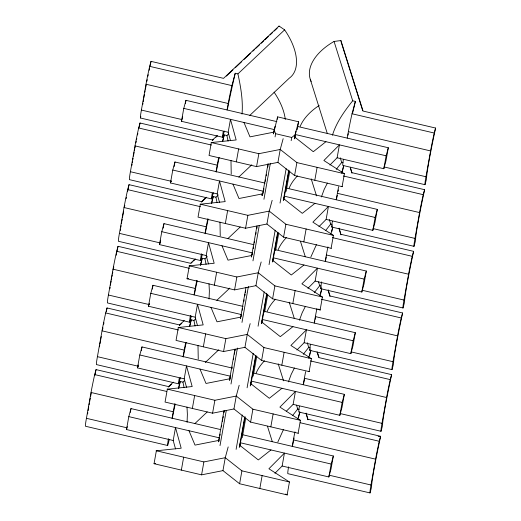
<?xml version="1.0" encoding="UTF-8"?>
<svg xmlns="http://www.w3.org/2000/svg" width="521" height="521" viewBox="0 0 521 521"><rect width="100%" height="100%" fill="white"/><g stroke="black" fill="none" stroke-linecap="round" stroke-linejoin="round"><path stroke-width="0.78" d="M198.247 359.125L197.993 345.403M220.24 235.831L219.986 222.102M231.233 174.183L230.979 160.455M187.072 422.342L187.384 414.319L187 407.051M209.064 299.047L209.37 291.018L208.993 283.75M242.044 114.099C243.144 100.586 240.78 87.053 237.915 73.884L284.629 29.86L279.035 26.05L223.535 78.352L151.018 61.361L149.664 66.343A36.06 1.57 -76.8 0 0 146.01 84.239L141.399 110.068A36.06 1.57 -76.8 0 0 140.449 118.006L222.662 137.27L224.343 131.097M169.364 439.34L167.69 445.514L85.477 426.243A36.06 1.57 -76.8 0 1 86.427 418.311L91.032 392.482A36.06 1.57 -76.8 0 1 94.692 374.586L96.046 369.604L168.563 386.595L173.285 382.147M180.364 377.686L178.683 383.866L96.47 364.596A36.06 1.57 -76.8 0 1 97.42 356.664L102.031 330.835A36.06 1.57 -76.8 0 1 105.685 312.939L107.039 307.957L179.556 324.948L184.278 320.5M191.357 316.039L189.677 322.219L107.469 302.948A36.06 1.57 -76.8 0 1 108.414 295.016L113.024 269.188A36.06 1.57 -76.8 0 1 116.678 251.285L118.033 246.303L190.549 263.3L195.271 258.846M202.35 254.391L200.67 260.565L118.462 241.301A36.06 1.57 -76.8 0 1 119.413 233.369L124.018 207.534A36.06 1.57 -76.8 0 1 127.678 189.637L129.026 184.655L201.542 201.653L206.27 197.198M213.343 192.744L211.669 198.918L129.455 179.654A36.06 1.57 -76.8 0 1 130.406 171.722L135.011 145.887A36.06 1.57 -76.8 0 1 138.671 127.99L140.025 123.008L212.542 140.006L217.264 135.551M96.046 369.604L95.955 370.112A90.433 3.927 -76.8 0 0 94.802 375.543M107.039 307.957L106.948 308.465A90.433 3.927 -76.8 0 0 106.284 311.584M118.033 246.303L117.941 246.811A90.433 3.927 -76.8 0 0 116.789 252.242M129.026 184.655L128.934 185.163A90.433 3.927 -76.8 0 0 127.625 191.357M140.025 123.008L139.934 123.516A90.433 3.927 -76.8 0 0 139.107 127.417M151.018 61.361L150.927 61.869A90.433 3.927 -76.8 0 0 150.1 65.763M175.518 448.894L173.2 440.486L126.499 429.538L128.798 416.624L130.986 408.575L220.305 429.506M186.511 387.24L184.193 378.839L137.492 367.891L139.797 354.977L141.986 346.921L232.092 368.041M197.505 325.592L195.193 317.191L148.485 306.244L150.79 293.33L152.979 285.274L243.086 306.394M208.498 263.945L206.186 255.544L159.478 244.596L161.784 231.682L163.972 223.626L254.085 244.746M219.497 202.298L217.179 193.89L170.478 182.949L172.777 170.035L174.965 161.979L265.078 183.099M230.49 140.65L228.178 132.243L181.471 121.302L183.776 108.381L185.964 100.332L276.866 121.634M130.309 412.372L130.986 408.575M141.302 350.724L141.986 346.921M152.301 289.077L152.979 285.274M163.158 228.185L163.972 223.626M174.151 166.538L174.965 161.979M185.417 103.366L185.964 100.332M287.377 494.95L239.608 483.755L222.955 470.619L201.581 474.846L154.053 463.703L156.359 450.789L181.184 448.197L175.505 427.572L173.2 440.486M320.363 310.008L272.594 298.813L255.935 285.677L234.567 289.897L187.039 278.761L189.344 265.847L214.17 263.255L208.491 242.623L206.186 255.544M179.556 324.948L179.465 325.456L181.829 323.228M212.542 140.006L212.451 140.514L213.63 139.4M172.093 418.207L173.246 411.746A36.06 1.57 -76.8 0 1 174.802 403.697M183.086 356.559L184.239 350.099A36.06 1.57 -76.8 0 1 185.496 343.534M194.086 294.906L195.232 288.452A36.06 1.57 -76.8 0 1 196.788 280.396M205.079 233.258L206.231 226.804A36.06 1.57 -76.8 0 1 207.788 218.748M216.072 171.611L217.224 165.157A36.06 1.57 -76.8 0 1 218.475 158.592M227.065 109.964L228.218 103.503A36.06 1.57 -76.8 0 1 231.878 85.607L235.231 73.259L237.915 73.884M184.193 378.839L186.498 365.924L192.177 386.549L167.352 389.141L165.053 402.056L212.575 413.192L233.949 408.972L250.608 422.108L298.37 433.303M195.193 317.191L197.492 304.277L203.177 324.902L178.345 327.494L176.046 340.408L223.568 351.545L244.942 347.325L261.601 360.46L309.37 371.655M217.179 193.89L219.484 180.976L225.163 201.607L200.338 204.199L198.032 217.114L245.56 228.25L266.934 224.023L283.587 237.159L331.356 248.354M228.178 132.243L230.477 119.329L236.156 139.96L211.331 142.546L209.032 155.466L256.553 166.603L277.927 162.376L294.586 175.512L342.349 186.707M181.354 470.105L183.659 457.191M192.353 408.457L194.652 395.537M203.346 346.81L205.652 333.889M214.339 285.156L216.645 272.242M225.333 223.509L227.638 210.595M236.332 161.862L238.631 148.947M278.943 26.558L279.035 26.05M201.581 474.846L203.887 461.925L225.254 457.705L241.913 470.841L289.442 481.977L287.136 494.891L285.769 494.012M212.575 413.192L214.88 400.278L236.254 396.058L252.906 409.193L300.435 420.33L298.129 433.244M223.568 351.545L225.873 338.63L247.247 334.41L263.906 347.546L311.428 358.682L309.122 371.597M234.567 289.897L236.866 276.983L258.24 272.757L274.899 285.892L322.421 297.035L320.122 309.949L318.754 309.064M245.56 228.25L247.866 215.336L269.233 211.109L285.892 224.245L333.42 235.381L331.115 248.302M256.553 166.603L258.859 153.688L280.233 149.462L296.885 162.598L344.414 173.734L342.108 186.648M261.783 195.479L262.05 193.962L238.989 198.514L232.965 184.134M218.449 441.854L224.01 410.659M229.429 380.271L234.991 349.083M240.415 318.696L245.977 287.507M251.396 257.12L256.957 225.932M262.376 195.538L268.081 163.555M273.362 133.962L277.634 116.867L298.585 121.777L297.159 129.775M218.82 441.678L219.094 440.16M219.875 435.764L220.162 434.162M221.445 426.966L221.731 425.37M222.447 421.372L222.727 419.77M223.014 418.168L223.301 416.572M224.017 412.573L224.297 410.971M229.82 380.03L230.575 375.784M231.858 368.588L232.145 366.992M233.428 359.79L233.714 358.194M234.424 354.195L234.71 352.593M234.997 350.998L235.284 349.396M241.216 316.104L241.49 314.586L150.79 293.33M242.272 310.21L242.558 308.608M243.841 301.412L244.121 299.816M244.837 295.817L245.124 294.215M245.411 292.62L245.691 291.018M252.216 254.456L252.483 252.939L161.784 231.682M253.252 248.634L253.538 247.032M254.248 243.033L254.535 241.438M255.818 234.235L256.104 232.64M256.82 228.641L257.1 227.039M263.665 190.256L263.952 188.654M265.235 181.458L265.521 179.856M266.231 175.857L266.518 174.261M267.801 167.065L268.087 165.463M274.066 131.917L275.075 126.277M277.205 119.263L277.634 116.867M220.018 445.592L226.29 410.405M230.998 384.016L237.413 348.028M241.978 322.44L248.4 286.452M252.965 260.858L259.237 225.671M263.945 199.282L270.36 163.294M275.068 136.906L275.642 133.708L274.072 129.963M222.955 470.619L225.254 457.705L228.185 446.92M233.949 408.972L236.254 396.058L239.185 385.273M244.942 347.325L247.247 334.41L250.178 323.626M255.935 285.677L258.24 272.757L261.171 261.972M266.934 224.023L269.233 211.109L272.164 200.325M277.927 162.376L280.233 149.462L283.163 138.677M236.104 449.363L242.239 414.977M247.091 387.787L253.219 353.401M258.071 326.211L264.206 291.825M269.051 264.629L275.186 230.243M280.038 203.053L286.166 168.667M291.161 140.677L291.734 137.479L295.023 134.874L298.585 121.777M239.256 447.559L244.675 417.171M250.236 385.983L255.661 355.596M261.366 323.606L266.785 293.219M272.346 262.03L277.621 232.438M283.326 200.448L288.745 170.061M294.313 138.873L295.023 134.874M239.771 446.588L245.104 416.683M250.77 384.941L255.948 355.908M261.763 323.294L266.928 294.326M272.757 261.646L277.914 232.75M283.756 199.999L289.038 170.374M294.743 138.384L296.026 131.188M242.245 437.66L245.671 418.467M253.226 376.084L256.794 356.09M264.635 312.105L267.774 294.515M275.622 250.529L278.755 232.933M286.172 191.35L289.741 171.357M239.608 483.755L241.913 470.841M250.608 422.108L252.906 409.193M261.601 360.46L263.906 347.546M272.594 298.813L274.899 285.892M283.587 237.159L285.892 224.245M294.586 175.512L296.885 162.598M259.836 488.496L262.141 475.582M270.829 426.849L273.134 413.928M281.822 365.201L284.127 352.281M292.822 303.548L295.12 290.633M303.815 241.9L306.12 228.986M314.808 180.253L317.113 167.339M340.838 41.061L340.929 40.553L334.059 41.446A52.628 30.7 -17.4 0 0 311.167 81.484M274.932 473.283L282.141 466.015L284.446 453.101L268.908 468.757L289.442 481.977M286.478 411.076L293.141 404.368L295.44 391.453L279.901 407.109L300.435 420.33M296.918 349.988L304.134 342.72L306.439 329.806L290.9 345.462L311.428 358.682M307.911 288.341L315.127 281.073L317.432 268.159L301.893 283.815L322.421 297.035M318.911 226.694L326.12 219.426L328.425 206.505L312.887 222.161L333.42 235.381M329.904 165.046L337.12 157.778L339.418 144.858L323.886 160.514L344.414 173.734M292.235 446.36L293.388 439.9A36.06 1.57 -76.8 0 1 294.938 431.85M303.229 384.713L304.381 378.253A36.06 1.57 -76.8 0 1 305.632 371.694M314.222 323.066L315.374 316.605A36.06 1.57 -76.8 0 1 316.931 308.556M325.221 261.418L326.367 254.958A36.06 1.57 -76.8 0 1 327.924 246.902M336.214 199.764L337.367 193.311A36.06 1.57 -76.8 0 1 338.617 186.746M347.207 138.117L348.36 131.663A36.06 1.57 -76.8 0 1 352.02 113.76L355.374 101.413L352.691 100.781L334.059 41.446M306.146 413.101L308.002 419.802L306.055 413.609M340.988 234.86L339.132 228.152M351.981 173.213L350.366 167.28M282.141 466.015L328.849 476.962L331.154 464.048L333.342 455.992L242.441 434.69M293.141 404.368L339.842 415.315L342.147 402.401L344.335 394.345L253.434 373.043M304.134 342.72L350.841 353.668L353.14 340.747L355.329 332.698L264.427 311.395M315.127 281.073L361.834 292.02L364.133 279.1L366.322 271.05L275.427 249.748M326.12 219.426L372.828 230.367L375.133 217.452L377.321 209.403L286.42 188.101M337.12 157.778L383.821 168.719L386.126 155.805L388.314 147.749L297.413 126.447M333.342 455.992L331.037 468.907L328.849 476.962M344.335 394.345L342.03 407.259L339.842 415.315M355.329 332.698L353.023 345.612L350.841 353.668M366.322 271.05L364.023 283.965L361.834 292.02M377.321 209.403L375.016 222.317L372.828 230.367M388.314 147.749L386.009 160.67L383.821 168.719M288.582 466.842A36.06 1.57 -76.8 0 0 287.826 473.667L370.04 492.931A36.06 1.57 -76.8 0 1 370.991 484.999L375.595 459.17A36.06 1.57 -76.8 0 1 379.255 441.274L380.61 436.292L308.093 419.294M299.406 406.237A36.06 1.57 -76.8 0 0 298.826 412.02L381.033 431.284A36.06 1.57 -76.8 0 1 381.984 423.352L386.595 397.523A36.06 1.57 -76.8 0 1 390.249 379.62L391.603 374.645L319.086 357.647L317.387 352.222M310.399 344.583A36.06 1.57 -76.8 0 0 309.819 350.373L392.033 369.636A36.06 1.57 -76.8 0 1 392.977 361.704L397.588 335.869A36.06 1.57 -76.8 0 1 401.242 317.973L402.596 312.991L330.08 296L328.132 289.8M321.568 281.9A36.06 1.57 -76.8 0 0 320.812 288.725L403.026 307.989A36.06 1.57 -76.8 0 1 403.977 300.057L408.581 274.222A36.06 1.57 -76.8 0 1 412.241 256.325L413.596 251.343L341.079 234.352M332.391 221.288A36.06 1.57 -76.8 0 0 331.805 227.071L414.019 246.342A36.06 1.57 -76.8 0 1 414.97 238.41L419.574 212.575A36.06 1.57 -76.8 0 1 423.234 194.678L424.589 189.696L352.072 172.705M343.385 159.641A36.06 1.57 -76.8 0 0 342.805 165.424L425.012 184.695A36.06 1.57 -76.8 0 1 425.963 176.756L430.574 150.927A36.06 1.57 -76.8 0 1 434.227 133.031L435.582 128.049L363.065 111.051L340.929 40.553M370.04 492.931L371.486 487.441A90.433 3.927 -76.8 0 1 380.519 436.8L380.61 436.292M391.603 374.645L391.512 375.153A90.433 3.927 -76.8 0 0 382.479 425.794L381.033 431.284M402.596 312.991L402.505 313.499A90.433 3.927 -76.8 0 0 393.472 364.146L392.033 369.636M413.596 251.343L413.505 251.851A90.433 3.927 -76.8 0 0 404.472 302.499L403.026 307.989M424.589 189.696L424.498 190.204A90.433 3.927 -76.8 0 0 415.465 240.852L414.019 246.342M435.582 128.049L435.491 128.557A90.433 3.927 -76.8 0 0 426.458 179.204L425.012 184.695M233.428 81.048L235.231 73.259M222.793 141.139L224.238 134.906L226.922 135.532L228.693 133.858M211.617 203.568L213.245 196.554L215.928 197.179L218.292 194.952M200.624 265.215L202.246 258.201L204.935 258.826L207.299 256.599M189.807 326.087L191.253 319.848L193.936 320.48L195.714 318.806M178.631 388.51L180.259 381.496L182.943 382.127L184.714 380.454M353.746 108.427L355.374 101.413M342.746 170.074L343.652 166.179M331.753 231.721L332.659 227.827M320.578 294.15L321.665 289.474M309.585 355.797L310.848 350.34M298.592 417.445L299.855 411.994M332.424 135.284C336.364 122.396 344.381 111.214 352.691 100.781M321.424 196.931L324.16 189.468L327.396 183.053M299.438 320.226L302.167 312.769L305.41 306.348M288.445 381.873L291.174 374.417L294.411 367.995M140.449 118.006L140.839 116.58M181.471 121.302L182.663 116.906M170.478 182.949L171.07 180.754M159.478 244.596L160.676 240.201M148.485 306.244L149.28 303.313M137.492 367.891L138.286 364.967M126.499 429.538L127.293 426.614M222.558 141.08L224.238 134.906M211.357 203.503L213.245 196.554M200.357 265.15L202.246 258.201M189.572 326.029L191.253 319.848M178.371 388.445L180.259 381.496M274.274 130.374L273.473 133.324L273.05 132.308L249.982 136.867L243.965 122.487M263.281 192.028L262.48 194.978L262.05 193.962M252.483 252.939L251.48 256.625L251.057 255.609L227.996 260.161L221.972 245.788M241.49 314.586L240.487 318.272L240.064 317.256L217.003 321.815L210.979 307.436M341.652 173.096L343.749 165.378M331.805 227.071L332.229 225.528M330.868 233.975L332.756 227.026M320.812 288.725L321.236 287.182M319.874 295.622L321.757 288.673M309.819 350.373L310.236 348.829M308.666 358.038L310.763 350.32M297.882 418.917L299.77 411.968M310.829 257.055L316.403 244.701M277.843 442.003L283.417 429.643M336.266 169.371L341.698 162.428L340.246 157.804M325.768 230.386L330.698 224.076L329.246 219.452M314.28 292.665L319.705 285.723L318.494 281.874M303.287 354.319L308.712 347.377L307.26 342.753M292.782 415.335L297.712 409.024L296.508 405.169M226.394 76.079L232.894 69.957M235.251 67.737L241.751 61.615M244.108 59.387L250.608 53.266M252.965 51.038L254.736 49.371M255.922 48.258L259.465 44.923M261.236 43.25L263.593 41.022M264.779 39.915L268.322 36.574M270.093 34.907L272.45 32.68M274.222 31.013L277.179 28.225M215.994 137.173L217.172 136.059M249.813 115.375L289.305 78.15A52.628 28.694 46.7 0 0 284.629 29.86M201.451 202.161L206.179 197.706M238.813 177.023L251.786 164.799M191.051 263.248L192.229 262.141M193.415 261.028L195.186 259.354M227.82 238.67L240.201 227.006M216.827 300.317L229.794 288.093M168.472 387.103L171.422 384.322M205.241 362.518L218.8 349.747M194.834 423.612L207.215 411.948M325.938 141.699L313.29 151.702L295.316 137.531L294.424 138.234L295.427 134.548L386.126 155.805M314.945 203.346L302.297 213.35L284.323 199.178L283.431 199.882L284.433 196.196L375.133 217.452M303.945 264.994L291.304 274.997L273.33 260.826L272.431 261.535L273.434 257.843L364.133 279.1M292.952 326.647L280.305 336.651L262.33 322.473L261.438 323.183L262.441 319.497L353.14 340.747M281.959 388.295L269.311 398.298L251.337 384.12L250.445 384.83L251.448 381.144L342.147 402.401M270.966 449.942L258.318 459.945L240.344 445.774L239.452 446.477L240.448 442.791L331.154 464.048M187.039 278.761L188.641 278.592M154.053 463.703L155.655 463.54M149.664 66.343L231.878 85.607M352.02 113.76L434.227 133.031M146.01 84.239L228.218 103.503M348.36 131.663L430.574 150.927M183.776 108.381L274.476 129.638M275.642 133.708L291.734 137.479M141.399 110.068L181.718 119.517M384.068 166.941L425.963 176.756M211.09 142.494L258.859 153.688M138.671 127.99L211.396 145.033M343.391 175.968L423.234 194.678M135.011 145.887L217.224 165.157M337.367 193.311L419.574 212.575M172.777 170.035L263.483 191.285M130.406 171.722L171.513 181.354M373.075 228.589L414.97 238.41M200.097 204.141L247.866 215.336M127.678 189.637L200.403 206.681M332.398 237.615L412.241 256.325M124.018 207.534L206.231 226.804M326.367 254.958L408.581 274.222M119.413 233.369L160.514 243.001M362.082 290.236L403.977 300.057M189.103 265.788L236.866 276.983M116.678 251.285L189.403 268.328M321.405 299.262L401.242 317.973M113.024 269.188L195.232 288.452M315.374 316.605L397.588 335.869M108.414 295.016L149.52 304.648M351.082 351.883L392.977 361.704M178.104 327.435L225.873 338.63M105.685 312.939L178.41 329.982M310.412 360.91L390.249 379.62M102.031 330.835L184.239 350.099M304.381 378.253L386.595 397.523M139.797 354.977L230.497 376.234L229.494 379.92L229.071 378.904L206.003 383.463L199.986 369.083M97.42 356.664L138.527 366.296M340.089 413.531L381.984 423.352M378.155 436.246L380.519 436.8M167.111 389.083L214.88 400.278M94.692 374.586L166.629 391.44M300.207 422.746L379.255 441.274M91.032 392.482L173.246 411.746M293.388 439.9L375.595 459.17M128.798 416.624L219.497 437.881L218.501 441.567L218.071 440.551L195.01 445.11L188.986 430.73M86.427 418.311L126.74 427.761M329.096 475.185L370.991 484.999M156.118 450.73L203.887 461.925M341.698 162.428L343.039 162.747M330.698 224.076L332.04 224.395M319.705 285.723L321.047 286.042M308.712 347.377L310.054 347.689M297.712 409.024L299.054 409.337M341.079 41.836L362.733 110.784M350.275 167.788L351.74 172.438M310.282 79.309L327.292 133.467M339.041 228.66L340.741 234.085M311.193 178.866L316.54 195.889M328.53 291.858L329.988 296.508M300.441 241.288L305.299 256.762M317.048 351.955L318.754 357.38M289.201 302.167L294.306 318.409M278.207 363.814L283.554 380.831M267.455 426.237L272.314 441.71M226.922 135.532L228.074 141.028M215.928 197.179L217.081 202.676M204.935 258.826L206.088 264.329M193.936 320.48L195.088 325.977M182.943 382.127L184.095 387.624M278.175 249.748A52.628 30.7 -17.4 0 1 286.446 237.55M314.534 322.434A52.628 2.286 -76.8 0 1 314.821 320.956M315.12 319.419A52.628 2.286 -76.8 0 1 315.765 316.221M347.95 135.252A52.628 2.286 -76.8 0 1 348.262 133.689M352.821 112.38A52.628 2.286 -76.8 0 1 353.531 109.26M256.189 373.043A52.628 30.7 -17.4 0 1 264.46 360.845M292.685 444.999A52.628 2.286 -76.8 0 1 293.447 441.137M293.779 439.516A52.628 2.286 -76.8 0 1 294.078 438.037M267.182 311.395A52.628 30.7 -17.4 0 1 275.453 299.197M303.535 384.081A52.628 2.286 -76.8 0 1 304.44 379.49M289.175 188.101A52.628 30.7 -17.4 0 1 297.445 175.903M325.527 260.787A52.628 2.286 -76.8 0 1 326.27 256.99M300.168 126.453A52.628 30.7 -17.4 0 1 319.178 105.476M336.52 199.139A52.628 2.286 -76.8 0 1 337.269 195.336M338.057 191.448A52.628 2.286 -76.8 0 1 338.37 189.937M342.18 172.471A52.628 2.286 -76.8 0 1 342.531 170.908M109.898 288.725A90.433 3.927 -76.8 0 1 110.107 287.364M110.452 285.176A90.433 3.927 -76.8 0 1 110.713 283.632M110.823 282.968A90.433 3.927 -76.8 0 1 111.181 280.904M111.435 279.464A90.433 3.927 -76.8 0 1 111.702 277.986M111.982 276.456A90.433 3.927 -76.8 0 1 112.269 274.886M112.529 273.505A90.433 3.927 -76.8 0 1 112.796 272.092M113.213 269.917A90.433 3.927 -76.8 0 1 113.799 266.915M116.163 255.264A90.433 3.927 -76.8 0 1 116.476 253.76M189.677 322.219A36.06 1.57 -76.8 0 1 190.432 315.394M194.535 293.766A52.628 2.286 -76.8 0 1 197.192 280.786M142.78 104.434A90.433 3.927 -76.8 0 1 142.982 103.106M143.203 101.706A90.433 3.927 -76.8 0 1 143.568 99.472M143.809 98.026A90.433 3.927 -76.8 0 1 144.421 94.522M144.825 92.282A90.433 3.927 -76.8 0 1 145.112 90.732M145.385 89.254A90.433 3.927 -76.8 0 1 146.199 84.969M146.935 81.204A90.433 3.927 -76.8 0 1 147.248 79.648M147.951 76.151A90.433 3.927 -76.8 0 1 148.238 74.718M149.143 70.315A90.433 3.927 -76.8 0 1 149.618 68.062M222.662 137.27A36.06 1.57 -76.8 0 1 223.242 131.487M227.521 108.824A52.628 2.286 -76.8 0 1 233.46 80.996M87.626 413.921A90.433 3.927 -76.8 0 1 87.808 412.671M88.114 410.659A90.433 3.927 -76.8 0 1 88.72 406.934M89.071 404.902A90.433 3.927 -76.8 0 1 89.319 403.488M89.579 402.03A90.433 3.927 -76.8 0 1 90.283 398.181M90.674 396.097A90.433 3.927 -76.8 0 1 91.227 393.212M167.69 445.514A36.06 1.57 -76.8 0 1 168.446 438.689M172.236 418.695A52.628 2.286 -76.8 0 1 175.199 404.081M120.416 230.432A90.433 3.927 -76.8 0 1 120.611 228.98M120.892 227.078A90.433 3.927 -76.8 0 1 121.1 225.71M121.452 223.529A90.433 3.927 -76.8 0 1 121.706 221.985M121.816 221.321A90.433 3.927 -76.8 0 1 122.174 219.256M122.428 217.817A90.433 3.927 -76.8 0 1 123.269 213.239M123.392 212.548A90.433 3.927 -76.8 0 1 123.659 211.155M124.499 206.778A90.433 3.927 -76.8 0 1 124.799 205.267M126.102 198.735A90.433 3.927 -76.8 0 1 126.395 197.296M200.67 260.565A36.06 1.57 -76.8 0 1 201.425 253.747M205.222 233.747A52.628 2.286 -76.8 0 1 208.185 219.139M131.885 165.424A90.433 3.927 -76.8 0 1 132.093 164.063M132.321 162.63A90.433 3.927 -76.8 0 1 132.568 161.119M132.816 159.673A90.433 3.927 -76.8 0 1 133.05 158.306M133.422 156.17A90.433 3.927 -76.8 0 1 134.112 152.379M134.392 150.901A90.433 3.927 -76.8 0 1 134.652 149.501M134.926 148.075A90.433 3.927 -76.8 0 1 135.206 146.616M135.942 142.852A90.433 3.927 -76.8 0 1 136.248 141.295M136.528 139.915A90.433 3.927 -76.8 0 1 136.808 138.508M137.544 134.919A90.433 3.927 -76.8 0 1 137.844 133.454M211.669 198.918A36.06 1.57 -76.8 0 1 212.249 193.135M274.079 92.152A52.628 28.694 46.7 0 1 285.287 119.446M216.215 172.099A52.628 2.286 -76.8 0 1 219.178 157.492M99.459 346.83A90.433 3.927 -76.8 0 1 99.719 345.28M99.947 343.938A90.433 3.927 -76.8 0 1 100.312 341.841M100.442 341.112A90.433 3.927 -76.8 0 1 101.276 336.533M102.657 329.324A90.433 3.927 -76.8 0 1 102.956 327.794M103.686 324.16A90.433 3.927 -76.8 0 1 103.972 322.746M178.683 383.866A36.06 1.57 -76.8 0 1 179.263 378.077M183.229 357.041A52.628 2.286 -76.8 0 1 186.199 342.434"/></g></svg>
